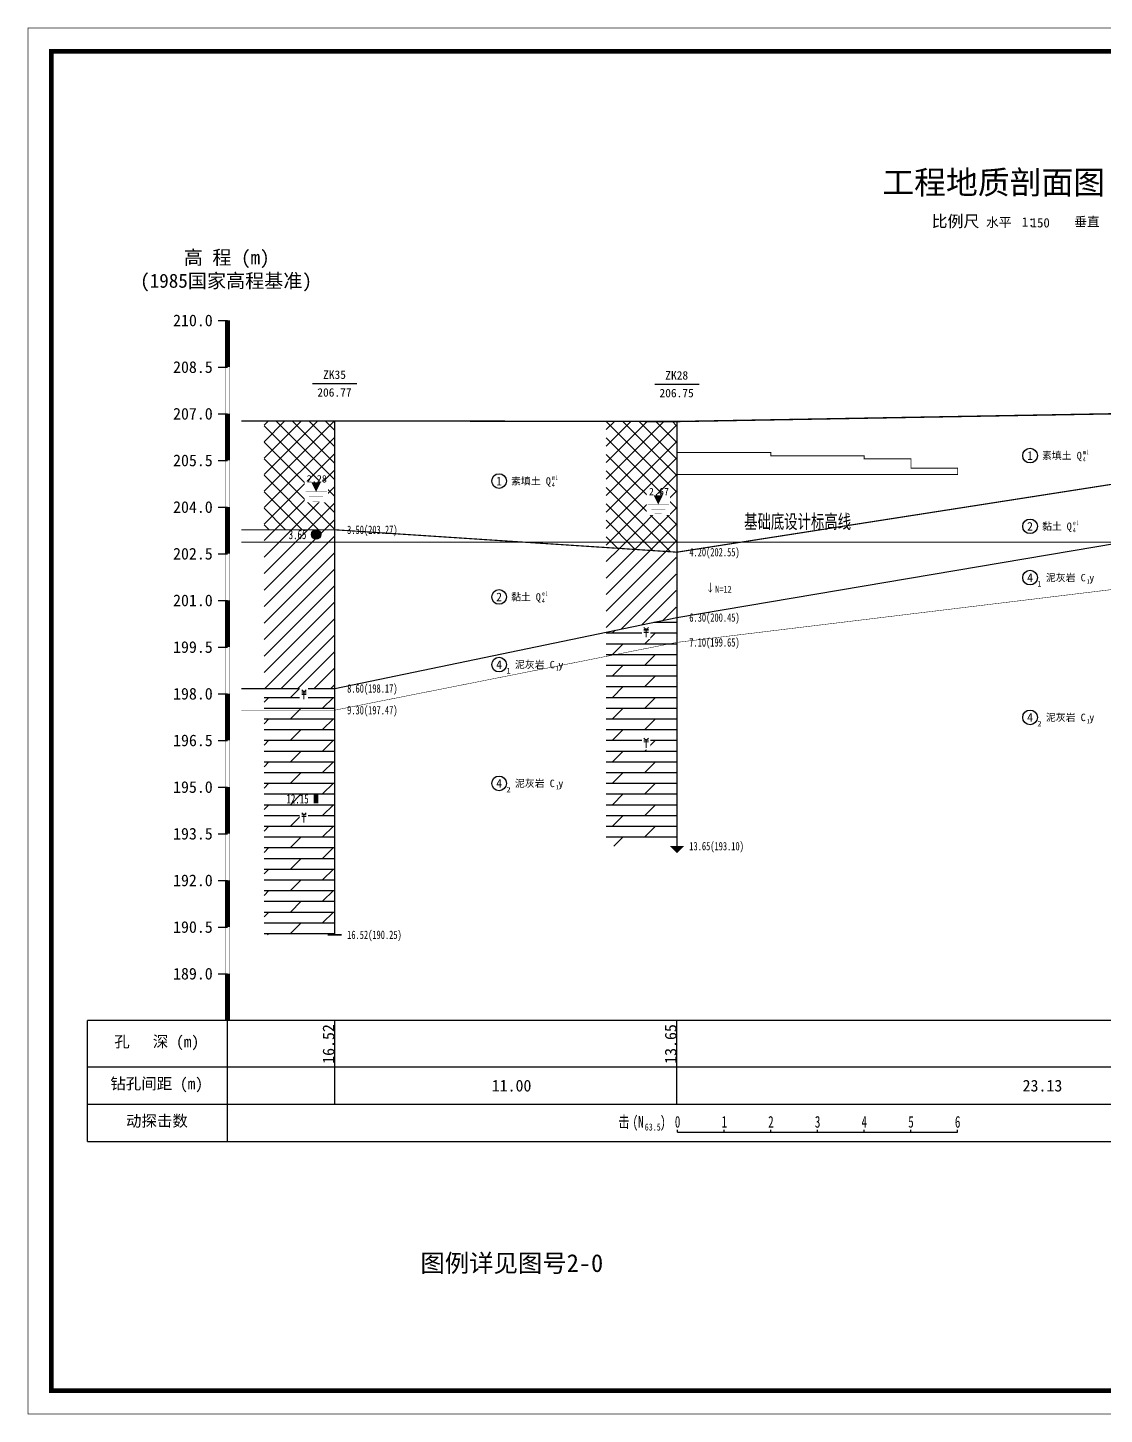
# Model space of a CAD drawing. Header units: millimetres. Extents: x -255 to 9196, y 129 to 426.
# Drawn here: x 7485.4 to 7716.1, y 129.3 to 426.4 of the extents above; entities that cross this region are included whole.
import ezdxf
from ezdxf.enums import TextEntityAlignment as Align

# ---------------------------------------------------------------- set-up
doc = ezdxf.new("R2010")
doc.units = ezdxf.units.MM
doc.linetypes.add('sx', pattern=[10, 5, 0, 5, 0])
for name, color, linetype in [('GiCAD_PouMian', 7, 'Continuous'), ('GICAD_QUYANG', 7, 'Continuous'), ('地质-原位曲线', 7, 'Continuous'), ('地质-图框', 7, 'Continuous'), ('地质-地层符号', 3, 'Continuous'), ('地质-地层线', 7, 'Continuous'), ('地质-地面线', 7, 'Continuous'), ('地质-填充花纹', 4, 'Continuous'), ('地质-文字', 7, 'Continuous'), ('地质-标注栏', 7, 'Continuous'), ('地质-标贯', 7, 'Continuous'), ('地质-水位线', 5, 'Continuous'), ('地质-钻孔', 7, 'Continuous')]:
    doc.layers.add(name, color=color, linetype=linetype)
doc.layers.add('不打印', color=7, linetype='Continuous', plot=False)
doc.styles.add('BG_ST', font='', dxfattribs={"width": 0.7})
doc.styles.add('LZ_FONTS_FS', font='simfang.ttf', dxfattribs={"width": 0.7})
doc.styles.add('LZ_PMT_LINE', font='', dxfattribs={"height": 2})
doc.styles.get("Standard").update_dxf_attribs({"font": 'simfang.ttf', "height": 2.5})
doc.styles.add('地下水位', font='', dxfattribs={"width": 0.7, "height": 1.58})
doc.styles.add('地层编号', font='', dxfattribs={"width": 0.7, "height": 1.85})
doc.styles.add('层底标注', font='', dxfattribs={"width": 0.7, "height": 1.8})
doc.styles.add('岩土名称', font='simfang.ttf', dxfattribs={"width": 0.7, "height": 1.55})
doc.styles.add('时代', font='', dxfattribs={"width": 0.7, "height": 1.6})
doc.styles.add('标注栏数据', font='simfang.ttf', dxfattribs={"width": 0.7, "height": 2.5})
doc.styles.add('标注栏项目', font='simfang.ttf', dxfattribs={"width": 0.7, "height": 3})
doc.styles.add('标贯动探', font='', dxfattribs={"width": 0.7, "height": 1.45})
doc.styles.add('标题', font='simfang.ttf', dxfattribs={"width": 0.7, "height": 8})
doc.styles.add('钻孔标注', font='', dxfattribs={"width": 0.7, "height": 1.8})
doc.styles.add('高程系统', font='simfang.ttf', dxfattribs={"width": 0.7, "height": 3})
doc.styles.get('BG_ST').set_extended_font_data('SimSun')
doc.styles.get('LZ_PMT_LINE').set_extended_font_data('SimSun')
doc.styles.get('地下水位').set_extended_font_data('FangSong_GB2312')
doc.styles.get('地层编号').set_extended_font_data('FangSong_GB2312')
doc.styles.get('层底标注').set_extended_font_data('FangSong_GB2312')
doc.styles.get('时代').set_extended_font_data('FangSong_GB2312')
doc.styles.get('标贯动探').set_extended_font_data('FangSong_GB2312')
doc.styles.get('钻孔标注').set_extended_font_data('FangSong_GB2312')
doc.linetypes.add('bzhjcx', pattern='A,0.001,[2,XX1.shx,S=1,R=0,X=1,Y=0],-2', length=2.001)
doc.linetypes.add('swx', pattern='A,7,-1.5,["●",LZ_PMT_LINE,S=0.05,R=0,X=0,Y=0],-1.5', length=10)
pattern_1 = [(0, (0, 0), (0, 2.3), []), (45, (0, 0), (4e-16, 4.5999997), [3.252691, -6.5053825])]
pattern_2 = [(45, (0, 0), (-1.76776695, 1.76776695), [])]
pattern_3 = [(45, (0, 0), (-1.76776695, 1.76776695), []), (135, (0, 0), (-1.76776695, -1.76776695), [])]

# ---------------------------------------------------------------- blocks, each defined once
blk = doc.blocks.new('WipeoutBlock')
blk.add_wipeout([(0, 0), (0, 1), (1, 1), (1, 0)])
blk = doc.blocks.new('FHzhong.dwg')
at = {"color": 1, "lineweight": 0}
for p, q in [((1.06, 1.62), (0.57, 2.04)), ((0.57, 1.62), (1.53, 1.62)), ((0.57, 1.25), (1.53, 1.25)), ((1.05, 0), (1.05, 1.62)), ((1.06, 1.62), (1.53, 2.04))]:
    blk.add_line(p, q, dxfattribs=at)
blk = doc.blocks.new('FHqiang.dwg')
at = {"color": 1, "lineweight": 0}
for p, q in [((1.06, 1.62), (0.57, 2.04)), ((0.57, 1.62), (1.53, 1.62)), ((0.57, 1.32), (1.53, 1.32)), ((0.57, 1.02), (1.53, 1.02)), ((1.05, 0), (1.05, 1.62)), ((1.06, 1.62), (1.53, 2.04))]:
    blk.add_line(p, q, dxfattribs=at)
blk = doc.blocks.new('gkqy_yuan.dwg不标1')
at = {"layer": 'GiCAD_PouMian'}
h = blk.add_hatch(color=1, dxfattribs=at)
edge = h.paths.add_edge_path()
edge.add_arc((0, 0), 1, 0, 360)
at = {"layer": 'GICAD_QUYANG', "color": 1}
blk.add_circle((0, 0), 1, dxfattribs=at)
blk = doc.blocks.new('gkqy_yan.dwg不标1', base_point=(0, -1))
at = {"color": 1}
blk.add_solid([(-0.5, -2), (-0.5, 0), (0.5, -2), (0.5, 0)], dxfattribs=at)
blk = doc.blocks.new('gkbgfh')
at = {"linetype": 'Continuous'}
blk.add_wipeout([(-0.23, -0.2), (1.12, -0.2), (1.12, 2.33), (-0.23, 2.33)], dxfattribs=at).dxf.layer = '地质-标贯'
at = {"color": 1, "const_width": 0.1}
for points in [[(0.01, 0.61), (0.46, 0.08), (0.88, 0.64)], [(0.46, 2.13), (0.46, 0.08)]]:
    blk.add_lwpolyline(points, dxfattribs=at)
blk = doc.blocks.new('shuiweifh')
at = {"linetype": 'swx'}
blk.add_wipeout([(-2.47, -2.24), (2.54, -2.24), (2.54, 2.22), (-2.47, 2.22)], dxfattribs=at).dxf.layer = '地质-水位线'
at = {"color": 5}
blk.add_lwpolyline([(0, 0, 0, 2, 0), (0, 2, 2, 2, 0)], format="xyseb", dxfattribs=at)
for points, const_width in [([(-2.25, 0.02), (2.32, 0.02)], 0.075), ([(-1.5, -1), (1.5, -1)], 0.075), ([(-0.75, -2), (0.75, -2)], 0.05)]:
    blk.add_lwpolyline(points, dxfattribs=dict(at, const_width=const_width))
blk = doc.blocks.new('zxdt')
blk.add_lwpolyline([(0, 0, 3, 0, 0), (0, -1.5, 0, 0, 0)], format="xyseb")

msp = doc.modelspace()

# ---------------------------------------------------------------- hatches: boundary and pattern name
at = {"layer": '地质-填充花纹', "linetype": 'Continuous'}
h = msp.add_hatch(dxfattribs=at)
h.set_pattern_fill('GKSTT', scale=0.5, style=0, pattern_type=2)
h.set_pattern_definition(pattern_3)
h.paths.add_polyline_path([(7551.05, 318.82), (7536.05, 318.82), (7536.05, 342.16), (7551.05, 342.16)])
h = msp.add_hatch(dxfattribs=at)
h.set_pattern_fill('GKSTT', scale=0.5, style=0, pattern_type=2)
h.set_pattern_definition(pattern_3)
h.paths.add_polyline_path([(7624.36, 342.02), (7624.36, 314.03), (7609.36, 315.02), (7609.36, 342.05)])
h = msp.add_hatch(dxfattribs=at)
h.set_pattern_fill('GKNXT', scale=0.5, style=0, pattern_type=2)
h.set_pattern_definition(pattern_2)
h.paths.add_polyline_path([(7551.05, 284.82), (7536.05, 284.82), (7536.05, 318.82), (7551.05, 318.82)])
h = msp.add_hatch(dxfattribs=at)
h.set_pattern_fill('GKNXT', scale=0.5, style=0, pattern_type=2)
h.set_pattern_definition(pattern_2)
h.paths.add_polyline_path([(7624.36, 314.03), (7624.36, 299.99), (7609.36, 296.88), (7609.36, 315.02)])
h = msp.add_hatch(dxfattribs=at)
h.set_pattern_fill('GKNHY1', scale=0.5, style=0, pattern_type=2)
h.set_pattern_definition(pattern_1)
h.paths.add_polyline_path([(7624.36, 294.66), (7609.36, 291.69), (7609.36, 296.88), (7624.36, 299.99)])
h = msp.add_hatch(dxfattribs=at)
h.set_pattern_fill('GKNHY1', scale=0.5, style=0, pattern_type=2)
h.set_pattern_definition(pattern_1)
h.paths.add_polyline_path([(7624.36, 251.02), (7609.36, 251.02), (7609.36, 291.69), (7624.36, 294.66)])
h = msp.add_hatch(dxfattribs=at)
h.set_pattern_fill('GKNHY1', scale=0.5, style=0, pattern_type=2)
h.set_pattern_definition(pattern_1)
h.paths.add_polyline_path([(7551.05, 280.16), (7536.05, 280.16), (7536.05, 284.82), (7551.05, 284.82)])
h = msp.add_hatch(dxfattribs=at)
h.set_pattern_fill('GKNHY1', scale=0.5, style=0, pattern_type=2)
h.set_pattern_definition(pattern_1)
h.paths.add_polyline_path([(7551.05, 232.02), (7536.05, 232.02), (7536.05, 280.16), (7551.05, 280.16)])

# ---------------------------------------------------------------- linework, layer by layer
at = {"color": 6, "linetype": 'swx', "const_width": 0.2, "flags": 128}
msp.add_lwpolyline([(7531.2, 316.19), (7882.79, 316.19)], dxfattribs=at)
at = {"layer": '地质-原位曲线', "color": 7, "linetype": 'Continuous'}
for p, q in [((7624.66, 189.69), (7624.66, 190.19)), ((7634.66, 189.69), (7634.66, 190.19)), ((7644.66, 189.69), (7644.66, 190.19)), ((7654.66, 189.69), (7654.66, 190.19)), ((7664.66, 189.69), (7664.66, 190.19)), ((7674.66, 189.69), (7674.66, 190.19)), ((7684.66, 189.69), (7684.66, 190.19)), ((7624.66, 189.69), (7684.66, 189.69))]:
    msp.add_line(p, q, dxfattribs=at)
at = {"layer": '地质-原位曲线', "color": 3, "linetype": 'Continuous', "const_width": 0.2, "flags": 128}
msp.add_lwpolyline([(7624.66, 335.36), (7644.66, 335.36), (7644.66, 334.69), (7664.66, 334.69), (7664.66, 334.02), (7674.66, 334.02), (7674.66, 333.36), (7674.66, 332.69), (7674.66, 332.02), (7684.66, 332.02), (7684.66, 331.36), (7684.66, 330.69), (7624.66, 330.69)], dxfattribs=at)
at = {"layer": '地质-地层符号', "color": 7, "linetype": 'Continuous'}
for centre in [(7700.18, 334.72), (7586.42, 329.26), (7700.18, 319.56), (7700.18, 308.56), (7586.42, 304.42), (7586.42, 289.92), (7700.18, 278.61), (7586.42, 264.47)]:
    msp.add_ellipse(centre, major_axis=(0, 1.57), ratio=1, dxfattribs=at)
at = {"layer": '地质-地层线', "color": 4, "const_width": 0.25, "flags": 128}
msp.add_lwpolyline([(7531.2, 318.82), (7551.2, 318.82), (7624.51, 314.02), (7778.71, 338.09), (7862.78, 336.36), (7882.78, 336.36)], dxfattribs=at)
at = {"layer": '地质-地层线', "color": 4, "linetype": 'bzhjcx', "flags": 128}
msp.add_lwpolyline([(7531.2, 284.82), (7551.2, 284.82), (7624.51, 300.02), (7778.71, 326.09), (7862.78, 333.69), (7882.78, 333.69)], dxfattribs=at)
at = {"layer": '地质-地层线', "color": 2, "const_width": 0.1, "flags": 128}
msp.add_lwpolyline([(7531.2, 280.16), (7551.2, 280.16), (7624.51, 294.69), (7778.71, 313.42), (7793.75, 327.45)], dxfattribs=at)
at = {"layer": '地质-地面线', "color": 3, "linetype": 'Continuous', "const_width": 0.3}
msp.add_lwpolyline([(7531.2, 342.16), (7551.2, 342.16), (7624.51, 342.02), (7778.71, 344.76), (7862.78, 344.36), (7882.78, 344.36)], dxfattribs=at)
at = {"layer": '地质-标注栏', "color": 7, "linetype": 'Continuous', "const_width": 0.3}
for points in [[(7498.2, 213.69), (7498.2, 187.69)], [(7498.2, 187.69), (7892.78, 187.69)]]:
    msp.add_lwpolyline(points, dxfattribs=at)
at = {"layer": '地质-标注栏', "color": 7, "linetype": 'Continuous'}
for points in [[(7551.2, 203.69), (7551.2, 213.69)], [(7624.51, 203.69), (7624.51, 213.69)], [(7498.2, 203.69), (7892.78, 203.69)], [(7551.2, 195.69), (7551.2, 203.69)], [(7624.51, 195.69), (7624.51, 203.69)], [(7624.51, 195.69), (7624.51, 203.69)], [(7498.2, 195.69), (7892.78, 195.69)]]:
    msp.add_lwpolyline(points, dxfattribs=at)
at = {"layer": '地质-钻孔', "color": 7, "linetype": 'Continuous'}
for p, q in [((7546.46, 350.16), (7555.93, 350.16)), ((7619.77, 350.02), (7629.25, 350.02))]:
    msp.add_line(p, q, dxfattribs=at)
at = {"layer": '地质-钻孔', "color": 7, "linetype": 'Continuous', "const_width": 0.3, "flags": 128}
msp.add_lwpolyline([(7549.7, 232.02), (7552.7, 232.02)], dxfattribs=at)

# ---------------------------------------------------------------- block references
at = {"layer": 'GICAD_QUYANG', "linetype": 'Continuous'}
for name, p in [('gkqy_yuan.dwg不标1', (7547.2, 317.82)), ('gkqy_yan.dwg不标1', (7547.2, 261.16))]:
    msp.add_blockref(name, p, dxfattribs=at)
at = {"layer": '地质-文字', "linetype": 'Continuous', "yscale": 150}
msp.add_blockref('WipeoutBlock', (7527.7, 213.69), dxfattribs=at)
at = {"layer": '地质-钻孔', "linetype": 'Continuous'}
msp.add_blockref('zxdt', (7624.51, 251.02), dxfattribs=at)

# ---------------------------------------------------------------- texts
at = {"style": 'LZ_FONTS_FS'}
for s, height, p in [('比例尺', 2.5, (7679.08, 383.69, -12.5)), ('水平', 2, (7690.75, 383.71, -12.5)), ('1：', 2, (7698.4, 383.78, -12.5)), ('150', 2, (7700.32, 383.62, -12.5)), ('垂直', 2, (7709.64, 383.86, -12.5))]:
    msp.add_text(s, height=height, dxfattribs=at).set_placement(p)
at = {"linetype": 'Continuous', "style": 'BG_ST', "width": 0.7}
msp.add_text('基础底设计标高线', height=3, dxfattribs=at).set_placement((7638.91, 318.19), align=Align.BOTTOM_LEFT)
msp.add_text('图例详见图号2-0', height=3.83).set_placement((7589.13, 159.75), align=Align.CENTER)
at = {"layer": 'GiCAD_PouMian', "color": 7, "style": '标题'}
msp.add_text('工程地质剖面图', height=5, dxfattribs=at).set_placement((7668.52, 390.77))
at = {"layer": 'GICAD_QUYANG', "color": 1, "linetype": 'Continuous', "width": 0.7}
for s, p in [('3.65', (7541.32, 316.82)), ('12.15', (7540.85, 260.16))]:
    msp.add_text(s, height=2, dxfattribs=at).set_placement(p)
at = {"layer": '地质-原位曲线', "color": 7, "linetype": 'Continuous', "style": '标注栏数据', "width": 0.7}
for s, height, p in [('击', 2.5, (7611.97, 190.69)), ('(N', 2.5, (7615, 190.69)), (')', 2.5, (7620.92, 190.69)), ('63.5', 1.5, (7617.62, 190.07))]:
    msp.add_text(s, height=height, dxfattribs=at).set_placement(p)
for s, p in [('0', (7624.66, 190.69)), ('2', (7644.66, 190.69)), ('3', (7654.66, 190.69)), ('6', (7684.66, 190.69)), ('1', (7634.66, 190.69)), ('4', (7664.66, 190.69)), ('5', (7674.66, 190.69))]:
    msp.add_text(s, height=2.5, dxfattribs=at).set_placement(p, align=Align.CENTER)
at = {"layer": '地质-地层符号', "color": 7, "linetype": 'Continuous', "style": '时代', "width": 0.8}
for s, p in [('ml', (7711.48, 334.99)), ('4', (7711.48, 333.42)), ('ml', (7597.72, 329.52)), ('4', (7597.72, 327.96)), ('4', (7709.34, 318.26)), ('el', (7709.34, 319.82)), ('1', (7712.31, 307.26)), ('4', (7595.58, 303.12)), ('el', (7595.58, 304.69)), ('1', (7598.56, 288.62)), ('1', (7712.31, 277.31)), ('1', (7598.56, 263.17))]:
    msp.add_text(s, height=0.96, dxfattribs=at).set_placement(p)
at = {"layer": '地质-地层符号', "color": 7, "linetype": 'Continuous'}
for s, height, style, p in [('1', 1.85, '地层编号', (7699.54, 333.8)), ('素填土', 1.55, '岩土名称', (7702.74, 333.95)), ('Q', 1.6, '时代', (7710.18, 333.92)), ('1', 1.85, '地层编号', (7585.78, 328.33)), ('素填土', 1.55, '岩土名称', (7588.98, 328.48)), ('Q', 1.6, '时代', (7596.42, 328.46)), ('2', 1.85, '地层编号', (7699.54, 318.63)), ('黏土', 1.55, '岩土名称', (7702.74, 318.78)), ('Q', 1.6, '时代', (7708.03, 318.76)), ('4', 1.85, '地层编号', (7699.54, 307.63)), ('泥灰岩', 1.55, '岩土名称', (7703.57, 307.78)), ('C', 1.6, '时代', (7711.01, 307.76)), ('1', 1.2, '地层编号', (7701.74, 306.63)), ('y', 1.6, '时代', (7712.85, 307.76)), ('2', 1.85, '地层编号', (7585.78, 303.5)), ('黏土', 1.55, '岩土名称', (7588.98, 303.65)), ('Q', 1.6, '时代', (7594.27, 303.62)), ('4', 1.85, '地层编号', (7585.78, 289)), ('1', 1.2, '地层编号', (7587.98, 288)), ('泥灰岩', 1.55, '岩土名称', (7589.81, 289.15)), ('C', 1.6, '时代', (7597.25, 289.12)), ('y', 1.6, '时代', (7599.09, 289.12)), ('4', 1.85, '地层编号', (7699.54, 277.68)), ('泥灰岩', 1.55, '岩土名称', (7703.57, 277.83)), ('C', 1.6, '时代', (7711.01, 277.81)), ('2', 1.2, '地层编号', (7701.74, 276.68)), ('y', 1.6, '时代', (7712.85, 277.81)), ('4', 1.85, '地层编号', (7585.78, 263.55)), ('泥灰岩', 1.55, '岩土名称', (7589.81, 263.7)), ('C', 1.6, '时代', (7597.25, 263.67)), ('y', 1.6, '时代', (7599.09, 263.67)), ('2', 1.2, '地层编号', (7587.98, 262.55))]:
    msp.add_text(s, height=height, dxfattribs=dict(at, style=style)).set_placement(p)
at = {"layer": '地质-文字', "color": 7, "linetype": 'Continuous', "style": '高程系统'}
for s, p in [('高 程 (m)', (7518.85, 375.69)), ('(1985国家高程基准)', (7509.51, 370.69))]:
    msp.add_text(s, height=3, dxfattribs=at).set_placement(p)
at = {"layer": '地质-文字', "color": 7, "linetype": 'Continuous', "style": '层底标注', "width": 0.7}
for s, p in [('3.50(203.27)', (7553.85, 317.92)), ('4.20(202.55)', (7627.16, 313.12)), ('6.30(200.45)', (7627.16, 299.12)), ('7.10(199.65)', (7627.16, 293.79)), ('8.60(198.17)', (7553.85, 283.92)), ('9.30(197.47)', (7553.85, 279.26)), ('13.65(193.10)', (7627.16, 250.12)), ('16.52(190.25)', (7553.85, 231.12))]:
    msp.add_text(s, height=1.8, dxfattribs=at).set_placement(p)
at = {"layer": '地质-标注栏', "color": 7, "linetype": 'Continuous', "style": '标注栏数据'}
for s, p in [('16.52', (7551.1, 204.37)), ('13.65', (7624.41, 204.37))]:
    msp.add_text(s, height=2.5, rotation=90, dxfattribs=at).set_placement(p)
at = {"layer": '地质-标注栏', "color": 7, "linetype": 'Continuous', "style": '标注栏项目'}
for s, p in [('孔   深 (m)', (7503.95, 207.19)), ('钻孔间距 (m)', (7503.11, 198.19)), ('动探击数', (7506.47, 190.19))]:
    msp.add_text(s, height=2.43, dxfattribs=at).set_placement(p, align=Align.BOTTOM_LEFT)
at = {"layer": '地质-标注栏', "color": 7, "linetype": 'Continuous', "style": '标注栏数据'}
for s, p in [('11.00', (7584.83, 198.44)), ('23.13', (7698.58, 198.44))]:
    msp.add_text(s, height=2.5, dxfattribs=at).set_placement(p)
at = {"layer": '地质-标贯', "color": 6, "linetype": 'Continuous', "style": '标贯动探', "width": 0.9}
msp.add_text('N=12', height=1.45, dxfattribs=at).set_placement((7632.71, 305.36))
at = {"layer": '地质-钻孔', "color": 7, "linetype": 'Continuous', "style": '钻孔标注'}
for s, p in [('ZK35', (7548.7, 351.16)), ('ZK28', (7622.02, 351.02)), ('206.77', (7547.46, 347.36)), ('206.75', (7620.77, 347.22))]:
    msp.add_text(s, height=1.8, dxfattribs=at).set_placement(p)

# ---------------------------------------------------------------- next in the draw order: linework, layer by layer
at = {"layer": '地质-文字', "color": 0, "linetype": 'Continuous'}
for p, q in [((7526.2, 363.69), (7528.2, 363.69)), ((7526.2, 353.69), (7528.2, 353.69)), ((7526.2, 343.69), (7528.2, 343.69)), ((7526.2, 333.69), (7528.2, 333.69)), ((7526.2, 323.69), (7528.2, 323.69)), ((7526.2, 313.69), (7528.2, 313.69)), ((7526.2, 303.69), (7528.2, 303.69)), ((7526.2, 293.69), (7528.2, 293.69)), ((7526.2, 283.69), (7528.2, 283.69)), ((7526.2, 273.69), (7528.2, 273.69)), ((7526.2, 263.69), (7528.2, 263.69)), ((7526.2, 253.69), (7528.2, 253.69)), ((7526.2, 243.69), (7528.2, 243.69)), ((7526.2, 233.69), (7528.2, 233.69)), ((7526.2, 223.69), (7528.2, 223.69))]:
    msp.add_line(p, q, dxfattribs=at)
at = {"layer": '地质-文字', "color": 0, "linetype": 'Continuous', "flags": 128}
for points, const_width in [([(7527.7, 363.69), (7528.7, 363.69)], 0.1), ([(7527.7, 363.69), (7527.7, 213.69)], 0.1), ([(7528.2, 363.69), (7528.2, 353.69)], 1), ([(7528.7, 363.69), (7528.7, 213.69)], 0.1), ([(7528.2, 343.69), (7528.2, 333.69)], 1), ([(7528.2, 323.69), (7528.2, 313.69)], 1), ([(7528.2, 303.69), (7528.2, 293.69)], 1), ([(7528.2, 283.69), (7528.2, 273.69)], 1), ([(7528.2, 263.69), (7528.2, 253.69)], 1), ([(7528.2, 243.69), (7528.2, 233.69)], 1), ([(7528.2, 223.69), (7528.2, 213.69)], 1)]:
    msp.add_lwpolyline(points, dxfattribs=dict(at, const_width=const_width))
at = {"layer": '地质-标注栏', "color": 7, "linetype": 'Continuous', "const_width": 0.3}
for points in [[(7498.2, 213.69), (7892.78, 213.69)], [(7528.2, 213.69), (7528.2, 187.69)]]:
    msp.add_lwpolyline(points, dxfattribs=at)

# ---------------------------------------------------------------- next in the draw order: block references
at = {"layer": '地质-填充花纹', "linetype": 'Continuous', "yscale": 2.838761826268114}
for p, xscale in [((7617.03, 295.41), 1.762031016555556), ((7543.71, 282.09), 1.762031016557375), ((7617.03, 271.7), 1.762031016555556), ((7543.71, 255.69), 1.762031016557375)]:
    msp.add_blockref('WipeoutBlock', p, dxfattribs=dict(at, xscale=xscale))

# ---------------------------------------------------------------- next in the draw order: block references
at = {"layer": '地质-填充花纹', "linetype": 'Continuous'}
for name, p in [('FHqiang.dwg', (7616.86, 295.81)), ('FHqiang.dwg', (7543.55, 282.49)), ('FHzhong.dwg', (7616.86, 272.1)), ('FHzhong.dwg', (7543.55, 256.09))]:
    msp.add_blockref(name, p, dxfattribs=at)
at = {"layer": '地质-文字', "linetype": 'Continuous', "xscale": 9.048648648648305, "yscale": 2.778378378378386}
for p in [(7516.55, 362.44), (7516.55, 352.44), (7516.55, 342.44), (7516.55, 332.44), (7516.55, 322.44), (7516.55, 312.44), (7516.55, 302.44), (7516.55, 292.44), (7516.55, 282.44), (7516.55, 272.44), (7516.55, 262.44), (7516.55, 252.44), (7516.55, 242.44), (7516.55, 232.44), (7516.55, 222.44)]:
    msp.add_blockref('WipeoutBlock', p, dxfattribs=at)

# ---------------------------------------------------------------- next in the draw order: linework, layer by layer
at = {"layer": '不打印', "linetype": 'Continuous', "const_width": 0.15}
msp.add_lwpolyline([(7485.49, 129.34), (7905.49, 129.34), (7905.49, 426.34), (7485.49, 426.34), (7485.49, 129.34)], dxfattribs=at)
at = {"layer": '地质-图框', "linetype": 'Continuous', "const_width": 1}
msp.add_lwpolyline([(7490.49, 134.34), (7900.49, 134.34), (7900.49, 421.34), (7490.49, 421.34), (7490.49, 134.34), (7900.49, 134.34)], dxfattribs=at)

# ---------------------------------------------------------------- next in the draw order: texts
at = {"layer": '地质-文字', "color": 7, "linetype": 'Continuous', "style": '高程系统'}
for s, p in [('210.0', (7516.55, 362.44)), ('208.5', (7516.55, 352.44)), ('207.0', (7516.55, 342.44)), ('205.5', (7516.55, 332.44)), ('204.0', (7516.55, 322.44)), ('202.5', (7516.55, 312.44)), ('201.0', (7516.55, 302.44)), ('199.5', (7516.55, 292.44)), ('198.0', (7516.55, 282.44)), ('196.5', (7516.55, 272.44)), ('195.0', (7516.55, 262.44)), ('193.5', (7516.55, 252.44)), ('192.0', (7516.55, 242.44)), ('190.5', (7516.55, 232.44)), ('189.0', (7516.55, 222.44))]:
    msp.add_text(s, height=2.5, dxfattribs=at).set_placement(p)

# ---------------------------------------------------------------- next in the draw order: block references
at = {"layer": '地质-标贯', "color": 7, "linetype": 'Continuous'}
msp.add_blockref('gkbgfh', (7631.21, 305.36), dxfattribs=at)
at = {"layer": '地质-水位线', "color": 7, "linetype": 'swx'}
for p in [(7547.2, 326.96), (7620.51, 324.22)]:
    msp.add_blockref('shuiweifh', p, dxfattribs=at)

# ---------------------------------------------------------------- next in the draw order: linework, layer by layer
at = {"layer": '地质-钻孔', "color": 7, "linetype": 'sx', "const_width": 0.3, "flags": 128}
for points in [[(7551.2, 342.16), (7551.2, 232.02)], [(7624.51, 342.02), (7624.51, 251.02)]]:
    msp.add_lwpolyline(points, dxfattribs=at)

# ---------------------------------------------------------------- next in the draw order: texts
at = {"layer": '地质-水位线', "color": 5, "linetype": 'swx', "style": '地下水位'}
for s, p in [('2.28', (7545.2, 328.96)), ('2.67', (7618.51, 326.22))]:
    msp.add_text(s, height=1.58, dxfattribs=at).set_placement(p)

doc.saveas('drawing.dxf')
